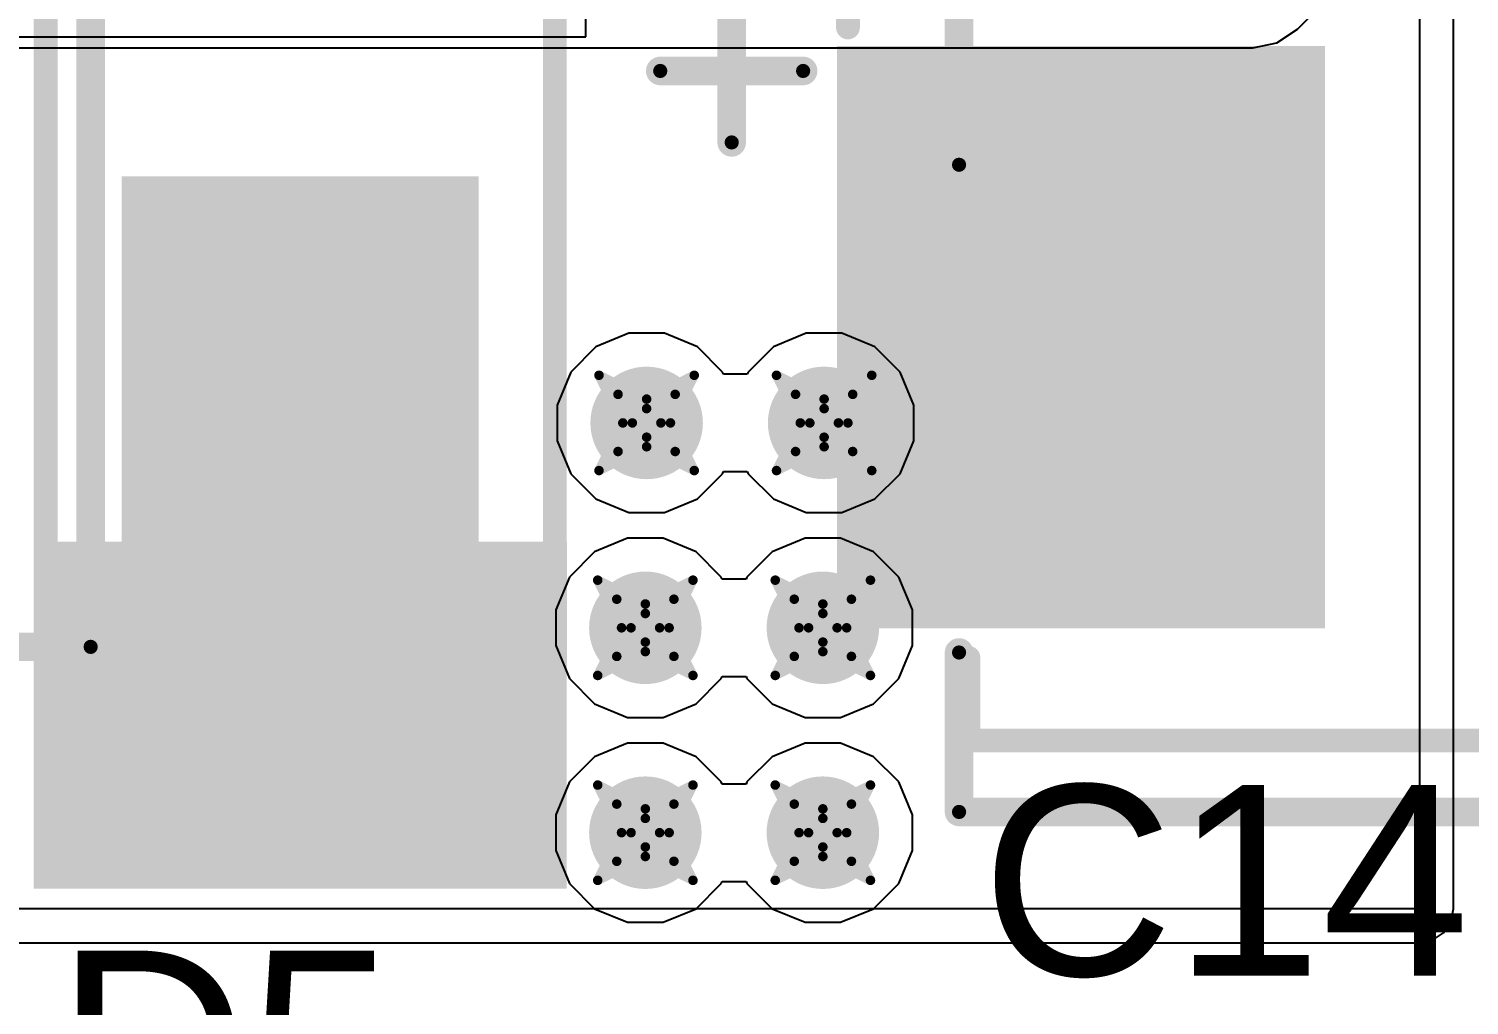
# Model space of a CAD drawing. Header units: inches. Extents: x 0 to 13.9, y -0.2 to 3.4.
# Drawn here: x 3.454 to 3.7564, y 1.4598 to 1.6647 of the extents above; entities that cross this region are included whole.
import ezdxf

# ---------------------------------------------------------------- set-up
doc = ezdxf.new("R2010")
doc.units = ezdxf.units.IN
doc.header["$MEASUREMENT"] = 0
for name, color, linetype in [('Bottom Layer', 5, 'Continuous'), ('Drill Drawing', 1, 'Continuous'), ('Layer 1', 16, 'Continuous'), ('Layer 2', 76, 'Continuous'), ('Mechanical 4', 56, 'Continuous'), ('Pad Holes', 156, 'Continuous'), ('Top Layer', 1, 'Continuous'), ('Top Overlay', 2, 'Continuous'), ('Top Paste', 8, 'Continuous'), ('Top Solder', 216, 'Continuous'), ('Via Holes', 16, 'Continuous')]:
    doc.layers.add(name, color=color, linetype=linetype)
doc.styles.add('Arial', font='', dxfattribs={"height": 0.2})
doc.styles.get('Arial').set_extended_font_data('Arial')

msp = doc.modelspace()

# ---------------------------------------------------------------- hatches: boundary and pattern name
at = {"layer": 'Bottom Layer'}
h = msp.add_hatch(color=5, dxfattribs=at)
edge = h.paths.add_edge_path()
edge.add_arc((3.58373, 1.582), 0.01181, 0, 360)
h = msp.add_hatch(color=5, dxfattribs=at)
edge = h.paths.add_edge_path()
edge.add_arc((3.621, 1.582), 0.01181, 0, 360)
h = msp.add_hatch(color=5, dxfattribs=at)
edge = h.paths.add_edge_path()
edge.add_arc((3.58346, 1.539), 0.01181, 0, 360)
h = msp.add_hatch(color=5, dxfattribs=at)
edge = h.paths.add_edge_path()
edge.add_arc((3.62073, 1.539), 0.01181, 0, 360)
h = msp.add_hatch(color=5, dxfattribs=at)
edge = h.paths.add_edge_path()
edge.add_arc((3.58346, 1.496), 0.01181, 0, 360)
h = msp.add_hatch(color=5, dxfattribs=at)
edge = h.paths.add_edge_path()
edge.add_arc((3.62073, 1.496), 0.01181, 0, 360)
at = {"layer": 'Layer 1'}
h = msp.add_hatch(color=16, dxfattribs=at)
edge = h.paths.add_edge_path()
edge.add_arc((3.58373, 1.582), 0.01181, 0, 360)
h = msp.add_hatch(color=16, dxfattribs=at)
edge = h.paths.add_edge_path()
edge.add_arc((3.621, 1.582), 0.01181, 0, 360)
h = msp.add_hatch(color=16, dxfattribs=at)
edge = h.paths.add_edge_path()
edge.add_arc((3.58346, 1.539), 0.01181, 0, 360)
h = msp.add_hatch(color=16, dxfattribs=at)
edge = h.paths.add_edge_path()
edge.add_arc((3.62073, 1.539), 0.01181, 0, 360)
h = msp.add_hatch(color=16, dxfattribs=at)
edge = h.paths.add_edge_path()
edge.add_arc((3.58346, 1.496), 0.01181, 0, 360)
h = msp.add_hatch(color=16, dxfattribs=at)
edge = h.paths.add_edge_path()
edge.add_arc((3.62073, 1.496), 0.01181, 0, 360)
at = {"layer": 'Layer 2'}
h = msp.add_hatch(color=76, dxfattribs=at)
edge = h.paths.add_edge_path()
edge.add_arc((3.58373, 1.582), 0.01181, 0, 360)
h = msp.add_hatch(color=76, dxfattribs=at)
edge = h.paths.add_edge_path()
edge.add_arc((3.621, 1.582), 0.01181, 0, 360)
h = msp.add_hatch(color=76, dxfattribs=at)
edge = h.paths.add_edge_path()
edge.add_arc((3.58346, 1.539), 0.01181, 0, 360)
h = msp.add_hatch(color=76, dxfattribs=at)
edge = h.paths.add_edge_path()
edge.add_arc((3.62073, 1.539), 0.01181, 0, 360)
h = msp.add_hatch(color=76, dxfattribs=at)
edge = h.paths.add_edge_path()
edge.add_arc((3.58346, 1.496), 0.01181, 0, 360)
h = msp.add_hatch(color=76, dxfattribs=at)
edge = h.paths.add_edge_path()
edge.add_arc((3.62073, 1.496), 0.01181, 0, 360)
at = {"layer": 'Mechanical 4'}
h = msp.add_hatch(color=56, dxfattribs=at)
edge = h.paths.add_edge_path()
edge.add_arc((3.58659, 1.65587), 0.0015, 0, 360)
h = msp.add_hatch(color=56, dxfattribs=at)
edge = h.paths.add_edge_path()
edge.add_arc((3.61659, 1.65587), 0.0015, 0, 360)
h = msp.add_hatch(color=56, dxfattribs=at)
edge = h.paths.add_edge_path()
edge.add_arc((3.60159, 1.64087), 0.0015, 0, 360)
h = msp.add_hatch(color=56, dxfattribs=at)
edge = h.paths.add_edge_path()
edge.add_arc((3.64933, 1.63618), 0.0015, 0, 360)
h = msp.add_hatch(color=56, dxfattribs=at)
edge = h.paths.add_edge_path()
edge.add_arc((3.467, 1.535), 0.0015, 0, 360)
h = msp.add_hatch(color=56, dxfattribs=at)
edge = h.paths.add_edge_path()
edge.add_arc((3.467, 1.535), 0.0015, 0, 360)
h = msp.add_hatch(color=56, dxfattribs=at)
edge = h.paths.add_edge_path()
edge.add_arc((3.64933, 1.53382), 0.0015, 0, 360)
h = msp.add_hatch(color=56, dxfattribs=at)
edge = h.paths.add_edge_path()
edge.add_arc((3.64933, 1.50035), 0.0015, 0, 360)
h = msp.add_hatch(color=56, dxfattribs=at)
edge = h.paths.add_edge_path()
edge.add_arc((3.64933, 1.50035), 0.0015, 0, 360)
at = {"layer": 'Pad Holes'}
h = msp.add_hatch(color=7, dxfattribs=at)
edge = h.paths.add_edge_path()
edge.add_arc((3.58659, 1.65587), 0.0015, 0, 360)
h = msp.add_hatch(color=7, dxfattribs=at)
edge = h.paths.add_edge_path()
edge.add_arc((3.61659, 1.65587), 0.0015, 0, 360)
h = msp.add_hatch(color=7, dxfattribs=at)
edge = h.paths.add_edge_path()
edge.add_arc((3.60159, 1.64087), 0.0015, 0, 360)
h = msp.add_hatch(color=7, dxfattribs=at)
edge = h.paths.add_edge_path()
edge.add_arc((3.64933, 1.63618), 0.0015, 0, 360)
h = msp.add_hatch(color=7, dxfattribs=at)
edge = h.paths.add_edge_path()
edge.add_arc((3.467, 1.535), 0.0015, 0, 360)
h = msp.add_hatch(color=7, dxfattribs=at)
edge = h.paths.add_edge_path()
edge.add_arc((3.467, 1.535), 0.0015, 0, 360)
h = msp.add_hatch(color=7, dxfattribs=at)
edge = h.paths.add_edge_path()
edge.add_arc((3.64933, 1.53382), 0.0015, 0, 360)
h = msp.add_hatch(color=7, dxfattribs=at)
edge = h.paths.add_edge_path()
edge.add_arc((3.64933, 1.50035), 0.0015, 0, 360)
h = msp.add_hatch(color=7, dxfattribs=at)
edge = h.paths.add_edge_path()
edge.add_arc((3.64933, 1.50035), 0.0015, 0, 360)
at = {"layer": 'Top Layer'}
for points in [[(3.62768, 1.65709), (3.72217, 1.65709), (3.72217, 1.54291), (3.62768, 1.54291)], [(3.47754, 1.53131), (3.47754, 1.62973), (3.54446, 1.62973), (3.54446, 1.53131)]]:
    msp.add_hatch(color=1, dxfattribs=at).paths.add_polyline_path(points)
h = msp.add_hatch(color=1, dxfattribs=at)
edge = h.paths.add_edge_path()
edge.add_arc((3.58373, 1.582), 0.01181, 0, 360)
h = msp.add_hatch(color=1, dxfattribs=at)
edge = h.paths.add_edge_path()
edge.add_arc((3.621, 1.582), 0.01181, 0, 360)
h = msp.add_hatch(color=1, dxfattribs=at)
edge = h.paths.add_edge_path()
edge.add_arc((3.58346, 1.539), 0.01181, 0, 360)
h = msp.add_hatch(color=1, dxfattribs=at)
edge = h.paths.add_edge_path()
edge.add_arc((3.62073, 1.539), 0.01181, 0, 360)
h = msp.add_hatch(color=1, dxfattribs=at)
edge = h.paths.add_edge_path()
edge.add_arc((3.58346, 1.496), 0.01181, 0, 360)
h = msp.add_hatch(color=1, dxfattribs=at)
edge = h.paths.add_edge_path()
edge.add_arc((3.62073, 1.496), 0.01181, 0, 360)
at = {"layer": 'Top Overlay'}
for points in [[(3.47462, 1.52934), (3.47462, 1.55706), (3.45502, 1.55706), (3.45502, 1.52934)], [(3.56698, 1.52934), (3.56698, 1.55706), (3.54738, 1.55706), (3.54738, 1.52934)], [(3.56697, 1.48426), (3.56697, 1.5302), (3.45502, 1.5302), (3.45502, 1.48426)]]:
    msp.add_hatch(color=2, dxfattribs=at).paths.add_polyline_path(points)
at = {"layer": 'Top Paste'}
for points in [[(3.62768, 1.65709), (3.72217, 1.65709), (3.72217, 1.54291), (3.62768, 1.54291)], [(3.47754, 1.53131), (3.47754, 1.62973), (3.54446, 1.62973), (3.54446, 1.53131)]]:
    msp.add_hatch(color=8, dxfattribs=at).paths.add_polyline_path(points)
at = {"layer": 'Top Solder'}
for points in [[(3.62368, 1.66109), (3.72617, 1.66109), (3.72617, 1.53891), (3.62368, 1.53891)], [(3.47354, 1.52731), (3.47354, 1.63373), (3.54846, 1.63373), (3.54846, 1.52731)]]:
    msp.add_hatch(color=216, dxfattribs=at).paths.add_polyline_path(points)
at = {"layer": 'Via Holes'}
h = msp.add_hatch(color=7, dxfattribs=at)
edge = h.paths.add_edge_path()
edge.add_arc((3.58373, 1.582), 0.00591, 0, 360)
h = msp.add_hatch(color=7, dxfattribs=at)
edge = h.paths.add_edge_path()
edge.add_arc((3.621, 1.582), 0.00591, 0, 360)
h = msp.add_hatch(color=7, dxfattribs=at)
edge = h.paths.add_edge_path()
edge.add_arc((3.58346, 1.539), 0.00591, 0, 360)
h = msp.add_hatch(color=7, dxfattribs=at)
edge = h.paths.add_edge_path()
edge.add_arc((3.62073, 1.539), 0.00591, 0, 360)
h = msp.add_hatch(color=7, dxfattribs=at)
edge = h.paths.add_edge_path()
edge.add_arc((3.58346, 1.496), 0.00591, 0, 360)
h = msp.add_hatch(color=7, dxfattribs=at)
edge = h.paths.add_edge_path()
edge.add_arc((3.62073, 1.496), 0.00591, 0, 360)

# ---------------------------------------------------------------- linework, layer by layer
at = {"layer": 'Bottom Layer'}
for p, q in [((3.57999, 1.60081), (3.57308, 1.59795)), ((3.58747, 1.60081), (3.57999, 1.60081)), ((3.59439, 1.59795), (3.58747, 1.60081)), ((3.61726, 1.60081), (3.61034, 1.59795)), ((3.62474, 1.60081), (3.61726, 1.60081)), ((3.63166, 1.59795), (3.62474, 1.60081)), ((3.57308, 1.59795), (3.56779, 1.59266)), ((3.59968, 1.59266), (3.59439, 1.59795)), ((3.61034, 1.59795), (3.60505, 1.59266)), ((3.63695, 1.59266), (3.63166, 1.59795)), ((3.56779, 1.59266), (3.56492, 1.58574)), ((3.59987, 1.59221), (3.59968, 1.59266)), ((3.60487, 1.59221), (3.59987, 1.59221)), ((3.60505, 1.59266), (3.60487, 1.59221)), ((3.63981, 1.58574), (3.63695, 1.59266)), ((3.56492, 1.58574), (3.56492, 1.57826)), ((3.63981, 1.57826), (3.63981, 1.58574)), ((3.56492, 1.57826), (3.56779, 1.57134)), ((3.63695, 1.57134), (3.63981, 1.57826)), ((3.56779, 1.57134), (3.57308, 1.56605)), ((3.59439, 1.56605), (3.59968, 1.57134)), ((3.59968, 1.57134), (3.59987, 1.5718)), ((3.59987, 1.5718), (3.60487, 1.5718)), ((3.60487, 1.5718), (3.60505, 1.57134)), ((3.60505, 1.57134), (3.61034, 1.56605)), ((3.63166, 1.56605), (3.63695, 1.57134)), ((3.57308, 1.56605), (3.57999, 1.56319)), ((3.58747, 1.56319), (3.59439, 1.56605)), ((3.61034, 1.56605), (3.61726, 1.56319)), ((3.62474, 1.56319), (3.63166, 1.56605)), ((3.57999, 1.56319), (3.58747, 1.56319)), ((3.61726, 1.56319), (3.62474, 1.56319)), ((3.57972, 1.55781), (3.57281, 1.55495)), ((3.58721, 1.55781), (3.57972, 1.55781)), ((3.59412, 1.55495), (3.58721, 1.55781)), ((3.61699, 1.55781), (3.61008, 1.55495)), ((3.62447, 1.55781), (3.61699, 1.55781)), ((3.63139, 1.55495), (3.62447, 1.55781)), ((3.57281, 1.55495), (3.56752, 1.54966)), ((3.59941, 1.54966), (3.59412, 1.55495)), ((3.61008, 1.55495), (3.60479, 1.54966)), ((3.63668, 1.54966), (3.63139, 1.55495)), ((3.56752, 1.54966), (3.56465, 1.54274)), ((3.5996, 1.5492), (3.59941, 1.54966)), ((3.6046, 1.5492), (3.5996, 1.5492)), ((3.60479, 1.54966), (3.6046, 1.5492)), ((3.63954, 1.54274), (3.63668, 1.54966)), ((3.56465, 1.54274), (3.56465, 1.53526)), ((3.63954, 1.53526), (3.63954, 1.54274)), ((3.56465, 1.53526), (3.56752, 1.52834)), ((3.63668, 1.52834), (3.63954, 1.53526)), ((3.56752, 1.52834), (3.57281, 1.52305)), ((3.59412, 1.52305), (3.59941, 1.52834)), ((3.59941, 1.52834), (3.5996, 1.52879)), ((3.5996, 1.52879), (3.6046, 1.52879)), ((3.6046, 1.52879), (3.60479, 1.52834)), ((3.60479, 1.52834), (3.61008, 1.52305)), ((3.63139, 1.52305), (3.63668, 1.52834)), ((3.57281, 1.52305), (3.57972, 1.52019)), ((3.58721, 1.52019), (3.59412, 1.52305)), ((3.61008, 1.52305), (3.61699, 1.52019)), ((3.62447, 1.52019), (3.63139, 1.52305)), ((3.57972, 1.52019), (3.58721, 1.52019)), ((3.61699, 1.52019), (3.62447, 1.52019)), ((3.57972, 1.51481), (3.57281, 1.51195)), ((3.58721, 1.51481), (3.57972, 1.51481)), ((3.59412, 1.51195), (3.58721, 1.51481)), ((3.61699, 1.51481), (3.61008, 1.51195)), ((3.62447, 1.51481), (3.61699, 1.51481)), ((3.63139, 1.51195), (3.62447, 1.51481)), ((3.57281, 1.51195), (3.56752, 1.50666)), ((3.59941, 1.50666), (3.59412, 1.51195)), ((3.61008, 1.51195), (3.60479, 1.50666)), ((3.63668, 1.50666), (3.63139, 1.51195)), ((3.56752, 1.50666), (3.56465, 1.49974)), ((3.5996, 1.50621), (3.59941, 1.50666)), ((3.6046, 1.50621), (3.5996, 1.50621)), ((3.60479, 1.50666), (3.6046, 1.50621)), ((3.63954, 1.49974), (3.63668, 1.50666)), ((3.56465, 1.49974), (3.56465, 1.49226)), ((3.63954, 1.49226), (3.63954, 1.49974)), ((3.56465, 1.49226), (3.56752, 1.48534)), ((3.63668, 1.48534), (3.63954, 1.49226)), ((3.56752, 1.48534), (3.57281, 1.48005)), ((3.59412, 1.48005), (3.59941, 1.48534)), ((3.59941, 1.48534), (3.5996, 1.48579)), ((3.5996, 1.48579), (3.6046, 1.48579)), ((3.6046, 1.48579), (3.60479, 1.48534)), ((3.60479, 1.48534), (3.61008, 1.48005)), ((3.63139, 1.48005), (3.63668, 1.48534)), ((3.57281, 1.48005), (3.57972, 1.47719)), ((3.58721, 1.47719), (3.59412, 1.48005)), ((3.61008, 1.48005), (3.61699, 1.47719)), ((3.62447, 1.47719), (3.63139, 1.48005)), ((3.57972, 1.47719), (3.58721, 1.47719)), ((3.61699, 1.47719), (3.62447, 1.47719))]:
    msp.add_line(p, q, dxfattribs=at)
at = {"layer": 'Drill Drawing'}
for points in [[(3.57373, 1.592, 0.002, 0.002, 0), (3.58373, 1.587, 0.002, 0.002, 0)], [(3.57373, 1.592, 0.002, 0.002, 0), (3.57873, 1.582, 0.002, 0.002, 0)], [(3.58373, 1.587, 0.002, 0.002, 0), (3.59373, 1.592, 0.002, 0.002, 0)], [(3.58873, 1.582, 0.002, 0.002, 0), (3.59373, 1.592, 0.002, 0.002, 0)], [(3.611, 1.592, 0.002, 0.002, 0), (3.621, 1.587, 0.002, 0.002, 0)], [(3.611, 1.592, 0.002, 0.002, 0), (3.616, 1.582, 0.002, 0.002, 0)], [(3.621, 1.587, 0.002, 0.002, 0), (3.631, 1.592, 0.002, 0.002, 0)], [(3.626, 1.582, 0.002, 0.002, 0), (3.631, 1.592, 0.002, 0.002, 0)], [(3.57773, 1.588, 0.002, 0.002, 0), (3.58373, 1.585, 0.002, 0.002, 0)], [(3.57773, 1.588, 0.002, 0.002, 0), (3.58073, 1.582, 0.002, 0.002, 0)], [(3.58373, 1.585, 0.002, 0.002, 0), (3.58973, 1.588, 0.002, 0.002, 0)], [(3.58673, 1.582, 0.002, 0.002, 0), (3.58973, 1.588, 0.002, 0.002, 0)], [(3.615, 1.588, 0.002, 0.002, 0), (3.621, 1.585, 0.002, 0.002, 0)], [(3.615, 1.588, 0.002, 0.002, 0), (3.618, 1.582, 0.002, 0.002, 0)], [(3.621, 1.585, 0.002, 0.002, 0), (3.627, 1.588, 0.002, 0.002, 0)], [(3.624, 1.582, 0.002, 0.002, 0), (3.627, 1.588, 0.002, 0.002, 0)], [(3.57373, 1.572, 0.002, 0.002, 0), (3.57873, 1.582, 0.002, 0.002, 0)], [(3.57773, 1.576, 0.002, 0.002, 0), (3.58073, 1.582, 0.002, 0.002, 0)], [(3.58673, 1.582, 0.002, 0.002, 0), (3.58973, 1.576, 0.002, 0.002, 0)], [(3.58873, 1.582, 0.002, 0.002, 0), (3.59373, 1.572, 0.002, 0.002, 0)], [(3.611, 1.572, 0.002, 0.002, 0), (3.616, 1.582, 0.002, 0.002, 0)], [(3.615, 1.576, 0.002, 0.002, 0), (3.618, 1.582, 0.002, 0.002, 0)], [(3.624, 1.582, 0.002, 0.002, 0), (3.627, 1.576, 0.002, 0.002, 0)], [(3.626, 1.582, 0.002, 0.002, 0), (3.631, 1.572, 0.002, 0.002, 0)], [(3.57773, 1.576, 0.002, 0.002, 0), (3.58373, 1.579, 0.002, 0.002, 0)], [(3.58373, 1.579, 0.002, 0.002, 0), (3.58973, 1.576, 0.002, 0.002, 0)], [(3.615, 1.576, 0.002, 0.002, 0), (3.621, 1.579, 0.002, 0.002, 0)], [(3.621, 1.579, 0.002, 0.002, 0), (3.627, 1.576, 0.002, 0.002, 0)], [(3.57373, 1.572, 0.002, 0.002, 0), (3.58373, 1.577, 0.002, 0.002, 0)], [(3.58373, 1.577, 0.002, 0.002, 0), (3.59373, 1.572, 0.002, 0.002, 0)], [(3.611, 1.572, 0.002, 0.002, 0), (3.621, 1.577, 0.002, 0.002, 0)], [(3.621, 1.577, 0.002, 0.002, 0), (3.631, 1.572, 0.002, 0.002, 0)], [(3.57346, 1.549, 0.002, 0.002, 0), (3.58346, 1.544, 0.002, 0.002, 0)], [(3.57346, 1.549, 0.002, 0.002, 0), (3.57846, 1.539, 0.002, 0.002, 0)], [(3.58346, 1.544, 0.002, 0.002, 0), (3.59346, 1.549, 0.002, 0.002, 0)], [(3.58846, 1.539, 0.002, 0.002, 0), (3.59346, 1.549, 0.002, 0.002, 0)], [(3.61073, 1.549, 0.002, 0.002, 0), (3.62073, 1.544, 0.002, 0.002, 0)], [(3.61073, 1.549, 0.002, 0.002, 0), (3.61573, 1.539, 0.002, 0.002, 0)], [(3.62073, 1.544, 0.002, 0.002, 0), (3.63073, 1.549, 0.002, 0.002, 0)], [(3.62573, 1.539, 0.002, 0.002, 0), (3.63073, 1.549, 0.002, 0.002, 0)], [(3.57746, 1.545, 0.002, 0.002, 0), (3.58346, 1.542, 0.002, 0.002, 0)], [(3.57746, 1.545, 0.002, 0.002, 0), (3.58046, 1.539, 0.002, 0.002, 0)], [(3.58346, 1.542, 0.002, 0.002, 0), (3.58946, 1.545, 0.002, 0.002, 0)], [(3.58646, 1.539, 0.002, 0.002, 0), (3.58946, 1.545, 0.002, 0.002, 0)], [(3.61473, 1.545, 0.002, 0.002, 0), (3.62073, 1.542, 0.002, 0.002, 0)], [(3.61473, 1.545, 0.002, 0.002, 0), (3.61773, 1.539, 0.002, 0.002, 0)], [(3.62073, 1.542, 0.002, 0.002, 0), (3.62673, 1.545, 0.002, 0.002, 0)], [(3.62373, 1.539, 0.002, 0.002, 0), (3.62673, 1.545, 0.002, 0.002, 0)], [(3.57346, 1.529, 0.002, 0.002, 0), (3.57846, 1.539, 0.002, 0.002, 0)], [(3.57746, 1.533, 0.002, 0.002, 0), (3.58046, 1.539, 0.002, 0.002, 0)], [(3.58646, 1.539, 0.002, 0.002, 0), (3.58946, 1.533, 0.002, 0.002, 0)], [(3.58846, 1.539, 0.002, 0.002, 0), (3.59346, 1.529, 0.002, 0.002, 0)], [(3.61073, 1.529, 0.002, 0.002, 0), (3.61573, 1.539, 0.002, 0.002, 0)], [(3.61473, 1.533, 0.002, 0.002, 0), (3.61773, 1.539, 0.002, 0.002, 0)], [(3.62373, 1.539, 0.002, 0.002, 0), (3.62673, 1.533, 0.002, 0.002, 0)], [(3.62573, 1.539, 0.002, 0.002, 0), (3.63073, 1.529, 0.002, 0.002, 0)], [(3.57746, 1.533, 0.002, 0.002, 0), (3.58346, 1.536, 0.002, 0.002, 0)], [(3.58346, 1.536, 0.002, 0.002, 0), (3.58946, 1.533, 0.002, 0.002, 0)], [(3.61473, 1.533, 0.002, 0.002, 0), (3.62073, 1.536, 0.002, 0.002, 0)], [(3.62073, 1.536, 0.002, 0.002, 0), (3.62673, 1.533, 0.002, 0.002, 0)], [(3.57346, 1.529, 0.002, 0.002, 0), (3.58346, 1.534, 0.002, 0.002, 0)], [(3.58346, 1.534, 0.002, 0.002, 0), (3.59346, 1.529, 0.002, 0.002, 0)], [(3.61073, 1.529, 0.002, 0.002, 0), (3.62073, 1.534, 0.002, 0.002, 0)], [(3.62073, 1.534, 0.002, 0.002, 0), (3.63073, 1.529, 0.002, 0.002, 0)], [(3.57346, 1.506, 0.002, 0.002, 0), (3.58346, 1.501, 0.002, 0.002, 0)], [(3.57346, 1.506, 0.002, 0.002, 0), (3.57846, 1.496, 0.002, 0.002, 0)], [(3.58346, 1.501, 0.002, 0.002, 0), (3.59346, 1.506, 0.002, 0.002, 0)], [(3.58846, 1.496, 0.002, 0.002, 0), (3.59346, 1.506, 0.002, 0.002, 0)], [(3.61073, 1.506, 0.002, 0.002, 0), (3.62073, 1.501, 0.002, 0.002, 0)], [(3.61073, 1.506, 0.002, 0.002, 0), (3.61573, 1.496, 0.002, 0.002, 0)], [(3.62073, 1.501, 0.002, 0.002, 0), (3.63073, 1.506, 0.002, 0.002, 0)], [(3.62573, 1.496, 0.002, 0.002, 0), (3.63073, 1.506, 0.002, 0.002, 0)], [(3.57746, 1.502, 0.002, 0.002, 0), (3.58346, 1.499, 0.002, 0.002, 0)], [(3.57746, 1.502, 0.002, 0.002, 0), (3.58046, 1.496, 0.002, 0.002, 0)], [(3.58346, 1.499, 0.002, 0.002, 0), (3.58946, 1.502, 0.002, 0.002, 0)], [(3.58646, 1.496, 0.002, 0.002, 0), (3.58946, 1.502, 0.002, 0.002, 0)], [(3.61473, 1.502, 0.002, 0.002, 0), (3.62073, 1.499, 0.002, 0.002, 0)], [(3.61473, 1.502, 0.002, 0.002, 0), (3.61773, 1.496, 0.002, 0.002, 0)], [(3.62073, 1.499, 0.002, 0.002, 0), (3.62673, 1.502, 0.002, 0.002, 0)], [(3.62373, 1.496, 0.002, 0.002, 0), (3.62673, 1.502, 0.002, 0.002, 0)], [(3.57346, 1.486, 0.002, 0.002, 0), (3.57846, 1.496, 0.002, 0.002, 0)], [(3.57746, 1.49, 0.002, 0.002, 0), (3.58046, 1.496, 0.002, 0.002, 0)], [(3.57746, 1.49, 0.002, 0.002, 0), (3.58346, 1.493, 0.002, 0.002, 0)], [(3.58346, 1.493, 0.002, 0.002, 0), (3.58946, 1.49, 0.002, 0.002, 0)], [(3.58646, 1.496, 0.002, 0.002, 0), (3.58946, 1.49, 0.002, 0.002, 0)], [(3.58846, 1.496, 0.002, 0.002, 0), (3.59346, 1.486, 0.002, 0.002, 0)], [(3.61073, 1.486, 0.002, 0.002, 0), (3.61573, 1.496, 0.002, 0.002, 0)], [(3.61473, 1.49, 0.002, 0.002, 0), (3.61773, 1.496, 0.002, 0.002, 0)], [(3.61473, 1.49, 0.002, 0.002, 0), (3.62073, 1.493, 0.002, 0.002, 0)], [(3.62073, 1.493, 0.002, 0.002, 0), (3.62673, 1.49, 0.002, 0.002, 0)], [(3.62373, 1.496, 0.002, 0.002, 0), (3.62673, 1.49, 0.002, 0.002, 0)], [(3.62573, 1.496, 0.002, 0.002, 0), (3.63073, 1.486, 0.002, 0.002, 0)], [(3.57346, 1.486, 0.002, 0.002, 0), (3.58346, 1.491, 0.002, 0.002, 0)], [(3.58346, 1.491, 0.002, 0.002, 0), (3.59346, 1.486, 0.002, 0.002, 0)], [(3.61073, 1.486, 0.002, 0.002, 0), (3.62073, 1.491, 0.002, 0.002, 0)], [(3.62073, 1.491, 0.002, 0.002, 0), (3.63073, 1.486, 0.002, 0.002, 0)]]:
    msp.add_lwpolyline(points, format="xyseb", dxfattribs=at)
for points in [[(3.57323, 1.592, 0.001, 0.001, 1), (3.57423, 1.592, 0.001, 0.001, 1)], [(3.57323, 1.592, 0.001, 0.001, 1), (3.57423, 1.592, 0.001, 0.001, 1)], [(3.59323, 1.592, 0.001, 0.001, 1), (3.59423, 1.592, 0.001, 0.001, 1)], [(3.59323, 1.592, 0.001, 0.001, 1), (3.59423, 1.592, 0.001, 0.001, 1)], [(3.6105, 1.592, 0.001, 0.001, 1), (3.6115, 1.592, 0.001, 0.001, 1)], [(3.6105, 1.592, 0.001, 0.001, 1), (3.6115, 1.592, 0.001, 0.001, 1)], [(3.6305, 1.592, 0.001, 0.001, 1), (3.6315, 1.592, 0.001, 0.001, 1)], [(3.6305, 1.592, 0.001, 0.001, 1), (3.6315, 1.592, 0.001, 0.001, 1)], [(3.57723, 1.588, 0.001, 0.001, 1), (3.57823, 1.588, 0.001, 0.001, 1)], [(3.57723, 1.588, 0.001, 0.001, 1), (3.57823, 1.588, 0.001, 0.001, 1)], [(3.58323, 1.587, 0.001, 0.001, 1), (3.58423, 1.587, 0.001, 0.001, 1)], [(3.58323, 1.587, 0.001, 0.001, 1), (3.58423, 1.587, 0.001, 0.001, 1)], [(3.58923, 1.588, 0.001, 0.001, 1), (3.59023, 1.588, 0.001, 0.001, 1)], [(3.58923, 1.588, 0.001, 0.001, 1), (3.59023, 1.588, 0.001, 0.001, 1)], [(3.6145, 1.588, 0.001, 0.001, 1), (3.6155, 1.588, 0.001, 0.001, 1)], [(3.6145, 1.588, 0.001, 0.001, 1), (3.6155, 1.588, 0.001, 0.001, 1)], [(3.6205, 1.587, 0.001, 0.001, 1), (3.6215, 1.587, 0.001, 0.001, 1)], [(3.6205, 1.587, 0.001, 0.001, 1), (3.6215, 1.587, 0.001, 0.001, 1)], [(3.6265, 1.588, 0.001, 0.001, 1), (3.6275, 1.588, 0.001, 0.001, 1)], [(3.6265, 1.588, 0.001, 0.001, 1), (3.6275, 1.588, 0.001, 0.001, 1)], [(3.58323, 1.585, 0.001, 0.001, 1), (3.58423, 1.585, 0.001, 0.001, 1)], [(3.58323, 1.585, 0.001, 0.001, 1), (3.58423, 1.585, 0.001, 0.001, 1)], [(3.6205, 1.585, 0.001, 0.001, 1), (3.6215, 1.585, 0.001, 0.001, 1)], [(3.6205, 1.585, 0.001, 0.001, 1), (3.6215, 1.585, 0.001, 0.001, 1)], [(3.57823, 1.582, 0.001, 0.001, 1), (3.57923, 1.582, 0.001, 0.001, 1)], [(3.57823, 1.582, 0.001, 0.001, 1), (3.57923, 1.582, 0.001, 0.001, 1)], [(3.58023, 1.582, 0.001, 0.001, 1), (3.58123, 1.582, 0.001, 0.001, 1)], [(3.58023, 1.582, 0.001, 0.001, 1), (3.58123, 1.582, 0.001, 0.001, 1)], [(3.58623, 1.582, 0.001, 0.001, 1), (3.58723, 1.582, 0.001, 0.001, 1)], [(3.58623, 1.582, 0.001, 0.001, 1), (3.58723, 1.582, 0.001, 0.001, 1)], [(3.58823, 1.582, 0.001, 0.001, 1), (3.58923, 1.582, 0.001, 0.001, 1)], [(3.58823, 1.582, 0.001, 0.001, 1), (3.58923, 1.582, 0.001, 0.001, 1)], [(3.6155, 1.582, 0.001, 0.001, 1), (3.6165, 1.582, 0.001, 0.001, 1)], [(3.6155, 1.582, 0.001, 0.001, 1), (3.6165, 1.582, 0.001, 0.001, 1)], [(3.6175, 1.582, 0.001, 0.001, 1), (3.6185, 1.582, 0.001, 0.001, 1)], [(3.6175, 1.582, 0.001, 0.001, 1), (3.6185, 1.582, 0.001, 0.001, 1)], [(3.6235, 1.582, 0.001, 0.001, 1), (3.6245, 1.582, 0.001, 0.001, 1)], [(3.6235, 1.582, 0.001, 0.001, 1), (3.6245, 1.582, 0.001, 0.001, 1)], [(3.6255, 1.582, 0.001, 0.001, 1), (3.6265, 1.582, 0.001, 0.001, 1)], [(3.6255, 1.582, 0.001, 0.001, 1), (3.6265, 1.582, 0.001, 0.001, 1)], [(3.58323, 1.579, 0.001, 0.001, 1), (3.58423, 1.579, 0.001, 0.001, 1)], [(3.58323, 1.579, 0.001, 0.001, 1), (3.58423, 1.579, 0.001, 0.001, 1)], [(3.6205, 1.579, 0.001, 0.001, 1), (3.6215, 1.579, 0.001, 0.001, 1)], [(3.6205, 1.579, 0.001, 0.001, 1), (3.6215, 1.579, 0.001, 0.001, 1)], [(3.57723, 1.576, 0.001, 0.001, 1), (3.57823, 1.576, 0.001, 0.001, 1)], [(3.57723, 1.576, 0.001, 0.001, 1), (3.57823, 1.576, 0.001, 0.001, 1)], [(3.58323, 1.577, 0.001, 0.001, 1), (3.58423, 1.577, 0.001, 0.001, 1)], [(3.58323, 1.577, 0.001, 0.001, 1), (3.58423, 1.577, 0.001, 0.001, 1)], [(3.58923, 1.576, 0.001, 0.001, 1), (3.59023, 1.576, 0.001, 0.001, 1)], [(3.58923, 1.576, 0.001, 0.001, 1), (3.59023, 1.576, 0.001, 0.001, 1)], [(3.6145, 1.576, 0.001, 0.001, 1), (3.6155, 1.576, 0.001, 0.001, 1)], [(3.6145, 1.576, 0.001, 0.001, 1), (3.6155, 1.576, 0.001, 0.001, 1)], [(3.6205, 1.577, 0.001, 0.001, 1), (3.6215, 1.577, 0.001, 0.001, 1)], [(3.6205, 1.577, 0.001, 0.001, 1), (3.6215, 1.577, 0.001, 0.001, 1)], [(3.6265, 1.576, 0.001, 0.001, 1), (3.6275, 1.576, 0.001, 0.001, 1)], [(3.6265, 1.576, 0.001, 0.001, 1), (3.6275, 1.576, 0.001, 0.001, 1)], [(3.57323, 1.572, 0.001, 0.001, 1), (3.57423, 1.572, 0.001, 0.001, 1)], [(3.57323, 1.572, 0.001, 0.001, 1), (3.57423, 1.572, 0.001, 0.001, 1)], [(3.59323, 1.572, 0.001, 0.001, 1), (3.59423, 1.572, 0.001, 0.001, 1)], [(3.59323, 1.572, 0.001, 0.001, 1), (3.59423, 1.572, 0.001, 0.001, 1)], [(3.6105, 1.572, 0.001, 0.001, 1), (3.6115, 1.572, 0.001, 0.001, 1)], [(3.6105, 1.572, 0.001, 0.001, 1), (3.6115, 1.572, 0.001, 0.001, 1)], [(3.6305, 1.572, 0.001, 0.001, 1), (3.6315, 1.572, 0.001, 0.001, 1)], [(3.6305, 1.572, 0.001, 0.001, 1), (3.6315, 1.572, 0.001, 0.001, 1)], [(3.57296, 1.549, 0.001, 0.001, 1), (3.57396, 1.549, 0.001, 0.001, 1)], [(3.57296, 1.549, 0.001, 0.001, 1), (3.57396, 1.549, 0.001, 0.001, 1)], [(3.59296, 1.549, 0.001, 0.001, 1), (3.59396, 1.549, 0.001, 0.001, 1)], [(3.59296, 1.549, 0.001, 0.001, 1), (3.59396, 1.549, 0.001, 0.001, 1)], [(3.61023, 1.549, 0.001, 0.001, 1), (3.61123, 1.549, 0.001, 0.001, 1)], [(3.61023, 1.549, 0.001, 0.001, 1), (3.61123, 1.549, 0.001, 0.001, 1)], [(3.63023, 1.549, 0.001, 0.001, 1), (3.63123, 1.549, 0.001, 0.001, 1)], [(3.63023, 1.549, 0.001, 0.001, 1), (3.63123, 1.549, 0.001, 0.001, 1)], [(3.57696, 1.545, 0.001, 0.001, 1), (3.57796, 1.545, 0.001, 0.001, 1)], [(3.57696, 1.545, 0.001, 0.001, 1), (3.57796, 1.545, 0.001, 0.001, 1)], [(3.58896, 1.545, 0.001, 0.001, 1), (3.58996, 1.545, 0.001, 0.001, 1)], [(3.58896, 1.545, 0.001, 0.001, 1), (3.58996, 1.545, 0.001, 0.001, 1)], [(3.61423, 1.545, 0.001, 0.001, 1), (3.61523, 1.545, 0.001, 0.001, 1)], [(3.61423, 1.545, 0.001, 0.001, 1), (3.61523, 1.545, 0.001, 0.001, 1)], [(3.62623, 1.545, 0.001, 0.001, 1), (3.62723, 1.545, 0.001, 0.001, 1)], [(3.62623, 1.545, 0.001, 0.001, 1), (3.62723, 1.545, 0.001, 0.001, 1)], [(3.58296, 1.544, 0.001, 0.001, 1), (3.58396, 1.544, 0.001, 0.001, 1)], [(3.58296, 1.544, 0.001, 0.001, 1), (3.58396, 1.544, 0.001, 0.001, 1)], [(3.58296, 1.542, 0.001, 0.001, 1), (3.58396, 1.542, 0.001, 0.001, 1)], [(3.58296, 1.542, 0.001, 0.001, 1), (3.58396, 1.542, 0.001, 0.001, 1)], [(3.62023, 1.544, 0.001, 0.001, 1), (3.62123, 1.544, 0.001, 0.001, 1)], [(3.62023, 1.544, 0.001, 0.001, 1), (3.62123, 1.544, 0.001, 0.001, 1)], [(3.62023, 1.542, 0.001, 0.001, 1), (3.62123, 1.542, 0.001, 0.001, 1)], [(3.62023, 1.542, 0.001, 0.001, 1), (3.62123, 1.542, 0.001, 0.001, 1)], [(3.57796, 1.539, 0.001, 0.001, 1), (3.57896, 1.539, 0.001, 0.001, 1)], [(3.57796, 1.539, 0.001, 0.001, 1), (3.57896, 1.539, 0.001, 0.001, 1)], [(3.57996, 1.539, 0.001, 0.001, 1), (3.58096, 1.539, 0.001, 0.001, 1)], [(3.57996, 1.539, 0.001, 0.001, 1), (3.58096, 1.539, 0.001, 0.001, 1)], [(3.58596, 1.539, 0.001, 0.001, 1), (3.58696, 1.539, 0.001, 0.001, 1)], [(3.58596, 1.539, 0.001, 0.001, 1), (3.58696, 1.539, 0.001, 0.001, 1)], [(3.58796, 1.539, 0.001, 0.001, 1), (3.58896, 1.539, 0.001, 0.001, 1)], [(3.58796, 1.539, 0.001, 0.001, 1), (3.58896, 1.539, 0.001, 0.001, 1)], [(3.61523, 1.539, 0.001, 0.001, 1), (3.61623, 1.539, 0.001, 0.001, 1)], [(3.61523, 1.539, 0.001, 0.001, 1), (3.61623, 1.539, 0.001, 0.001, 1)], [(3.61723, 1.539, 0.001, 0.001, 1), (3.61823, 1.539, 0.001, 0.001, 1)], [(3.61723, 1.539, 0.001, 0.001, 1), (3.61823, 1.539, 0.001, 0.001, 1)], [(3.62323, 1.539, 0.001, 0.001, 1), (3.62423, 1.539, 0.001, 0.001, 1)], [(3.62323, 1.539, 0.001, 0.001, 1), (3.62423, 1.539, 0.001, 0.001, 1)], [(3.62523, 1.539, 0.001, 0.001, 1), (3.62623, 1.539, 0.001, 0.001, 1)], [(3.62523, 1.539, 0.001, 0.001, 1), (3.62623, 1.539, 0.001, 0.001, 1)], [(3.58296, 1.536, 0.001, 0.001, 1), (3.58396, 1.536, 0.001, 0.001, 1)], [(3.58296, 1.536, 0.001, 0.001, 1), (3.58396, 1.536, 0.001, 0.001, 1)], [(3.62023, 1.536, 0.001, 0.001, 1), (3.62123, 1.536, 0.001, 0.001, 1)], [(3.62023, 1.536, 0.001, 0.001, 1), (3.62123, 1.536, 0.001, 0.001, 1)], [(3.57696, 1.533, 0.001, 0.001, 1), (3.57796, 1.533, 0.001, 0.001, 1)], [(3.57696, 1.533, 0.001, 0.001, 1), (3.57796, 1.533, 0.001, 0.001, 1)], [(3.58296, 1.534, 0.001, 0.001, 1), (3.58396, 1.534, 0.001, 0.001, 1)], [(3.58296, 1.534, 0.001, 0.001, 1), (3.58396, 1.534, 0.001, 0.001, 1)], [(3.58896, 1.533, 0.001, 0.001, 1), (3.58996, 1.533, 0.001, 0.001, 1)], [(3.58896, 1.533, 0.001, 0.001, 1), (3.58996, 1.533, 0.001, 0.001, 1)], [(3.61423, 1.533, 0.001, 0.001, 1), (3.61523, 1.533, 0.001, 0.001, 1)], [(3.61423, 1.533, 0.001, 0.001, 1), (3.61523, 1.533, 0.001, 0.001, 1)], [(3.62023, 1.534, 0.001, 0.001, 1), (3.62123, 1.534, 0.001, 0.001, 1)], [(3.62023, 1.534, 0.001, 0.001, 1), (3.62123, 1.534, 0.001, 0.001, 1)], [(3.62623, 1.533, 0.001, 0.001, 1), (3.62723, 1.533, 0.001, 0.001, 1)], [(3.62623, 1.533, 0.001, 0.001, 1), (3.62723, 1.533, 0.001, 0.001, 1)], [(3.57296, 1.529, 0.001, 0.001, 1), (3.57396, 1.529, 0.001, 0.001, 1)], [(3.57296, 1.529, 0.001, 0.001, 1), (3.57396, 1.529, 0.001, 0.001, 1)], [(3.59296, 1.529, 0.001, 0.001, 1), (3.59396, 1.529, 0.001, 0.001, 1)], [(3.59296, 1.529, 0.001, 0.001, 1), (3.59396, 1.529, 0.001, 0.001, 1)], [(3.61023, 1.529, 0.001, 0.001, 1), (3.61123, 1.529, 0.001, 0.001, 1)], [(3.61023, 1.529, 0.001, 0.001, 1), (3.61123, 1.529, 0.001, 0.001, 1)], [(3.63023, 1.529, 0.001, 0.001, 1), (3.63123, 1.529, 0.001, 0.001, 1)], [(3.63023, 1.529, 0.001, 0.001, 1), (3.63123, 1.529, 0.001, 0.001, 1)], [(3.57296, 1.506, 0.001, 0.001, 1), (3.57396, 1.506, 0.001, 0.001, 1)], [(3.57296, 1.506, 0.001, 0.001, 1), (3.57396, 1.506, 0.001, 0.001, 1)], [(3.59296, 1.506, 0.001, 0.001, 1), (3.59396, 1.506, 0.001, 0.001, 1)], [(3.59296, 1.506, 0.001, 0.001, 1), (3.59396, 1.506, 0.001, 0.001, 1)], [(3.61023, 1.506, 0.001, 0.001, 1), (3.61123, 1.506, 0.001, 0.001, 1)], [(3.61023, 1.506, 0.001, 0.001, 1), (3.61123, 1.506, 0.001, 0.001, 1)], [(3.63023, 1.506, 0.001, 0.001, 1), (3.63123, 1.506, 0.001, 0.001, 1)], [(3.63023, 1.506, 0.001, 0.001, 1), (3.63123, 1.506, 0.001, 0.001, 1)], [(3.57696, 1.502, 0.001, 0.001, 1), (3.57796, 1.502, 0.001, 0.001, 1)], [(3.57696, 1.502, 0.001, 0.001, 1), (3.57796, 1.502, 0.001, 0.001, 1)], [(3.58296, 1.501, 0.001, 0.001, 1), (3.58396, 1.501, 0.001, 0.001, 1)], [(3.58296, 1.501, 0.001, 0.001, 1), (3.58396, 1.501, 0.001, 0.001, 1)], [(3.58896, 1.502, 0.001, 0.001, 1), (3.58996, 1.502, 0.001, 0.001, 1)], [(3.58896, 1.502, 0.001, 0.001, 1), (3.58996, 1.502, 0.001, 0.001, 1)], [(3.61423, 1.502, 0.001, 0.001, 1), (3.61523, 1.502, 0.001, 0.001, 1)], [(3.61423, 1.502, 0.001, 0.001, 1), (3.61523, 1.502, 0.001, 0.001, 1)], [(3.62023, 1.501, 0.001, 0.001, 1), (3.62123, 1.501, 0.001, 0.001, 1)], [(3.62023, 1.501, 0.001, 0.001, 1), (3.62123, 1.501, 0.001, 0.001, 1)], [(3.62623, 1.502, 0.001, 0.001, 1), (3.62723, 1.502, 0.001, 0.001, 1)], [(3.62623, 1.502, 0.001, 0.001, 1), (3.62723, 1.502, 0.001, 0.001, 1)], [(3.58296, 1.499, 0.001, 0.001, 1), (3.58396, 1.499, 0.001, 0.001, 1)], [(3.58296, 1.499, 0.001, 0.001, 1), (3.58396, 1.499, 0.001, 0.001, 1)], [(3.62023, 1.499, 0.001, 0.001, 1), (3.62123, 1.499, 0.001, 0.001, 1)], [(3.62023, 1.499, 0.001, 0.001, 1), (3.62123, 1.499, 0.001, 0.001, 1)], [(3.57796, 1.496, 0.001, 0.001, 1), (3.57896, 1.496, 0.001, 0.001, 1)], [(3.57796, 1.496, 0.001, 0.001, 1), (3.57896, 1.496, 0.001, 0.001, 1)], [(3.57996, 1.496, 0.001, 0.001, 1), (3.58096, 1.496, 0.001, 0.001, 1)], [(3.57996, 1.496, 0.001, 0.001, 1), (3.58096, 1.496, 0.001, 0.001, 1)], [(3.58296, 1.493, 0.001, 0.001, 1), (3.58396, 1.493, 0.001, 0.001, 1)], [(3.58296, 1.493, 0.001, 0.001, 1), (3.58396, 1.493, 0.001, 0.001, 1)], [(3.58596, 1.496, 0.001, 0.001, 1), (3.58696, 1.496, 0.001, 0.001, 1)], [(3.58596, 1.496, 0.001, 0.001, 1), (3.58696, 1.496, 0.001, 0.001, 1)], [(3.58796, 1.496, 0.001, 0.001, 1), (3.58896, 1.496, 0.001, 0.001, 1)], [(3.58796, 1.496, 0.001, 0.001, 1), (3.58896, 1.496, 0.001, 0.001, 1)], [(3.61523, 1.496, 0.001, 0.001, 1), (3.61623, 1.496, 0.001, 0.001, 1)], [(3.61523, 1.496, 0.001, 0.001, 1), (3.61623, 1.496, 0.001, 0.001, 1)], [(3.61723, 1.496, 0.001, 0.001, 1), (3.61823, 1.496, 0.001, 0.001, 1)], [(3.61723, 1.496, 0.001, 0.001, 1), (3.61823, 1.496, 0.001, 0.001, 1)], [(3.62023, 1.493, 0.001, 0.001, 1), (3.62123, 1.493, 0.001, 0.001, 1)], [(3.62023, 1.493, 0.001, 0.001, 1), (3.62123, 1.493, 0.001, 0.001, 1)], [(3.62323, 1.496, 0.001, 0.001, 1), (3.62423, 1.496, 0.001, 0.001, 1)], [(3.62323, 1.496, 0.001, 0.001, 1), (3.62423, 1.496, 0.001, 0.001, 1)], [(3.62523, 1.496, 0.001, 0.001, 1), (3.62623, 1.496, 0.001, 0.001, 1)], [(3.62523, 1.496, 0.001, 0.001, 1), (3.62623, 1.496, 0.001, 0.001, 1)], [(3.57696, 1.49, 0.001, 0.001, 1), (3.57796, 1.49, 0.001, 0.001, 1)], [(3.57696, 1.49, 0.001, 0.001, 1), (3.57796, 1.49, 0.001, 0.001, 1)], [(3.58296, 1.491, 0.001, 0.001, 1), (3.58396, 1.491, 0.001, 0.001, 1)], [(3.58296, 1.491, 0.001, 0.001, 1), (3.58396, 1.491, 0.001, 0.001, 1)], [(3.58896, 1.49, 0.001, 0.001, 1), (3.58996, 1.49, 0.001, 0.001, 1)], [(3.58896, 1.49, 0.001, 0.001, 1), (3.58996, 1.49, 0.001, 0.001, 1)], [(3.61423, 1.49, 0.001, 0.001, 1), (3.61523, 1.49, 0.001, 0.001, 1)], [(3.61423, 1.49, 0.001, 0.001, 1), (3.61523, 1.49, 0.001, 0.001, 1)], [(3.62023, 1.491, 0.001, 0.001, 1), (3.62123, 1.491, 0.001, 0.001, 1)], [(3.62023, 1.491, 0.001, 0.001, 1), (3.62123, 1.491, 0.001, 0.001, 1)], [(3.62623, 1.49, 0.001, 0.001, 1), (3.62723, 1.49, 0.001, 0.001, 1)], [(3.62623, 1.49, 0.001, 0.001, 1), (3.62723, 1.49, 0.001, 0.001, 1)], [(3.57296, 1.486, 0.001, 0.001, 1), (3.57396, 1.486, 0.001, 0.001, 1)], [(3.57296, 1.486, 0.001, 0.001, 1), (3.57396, 1.486, 0.001, 0.001, 1)], [(3.59296, 1.486, 0.001, 0.001, 1), (3.59396, 1.486, 0.001, 0.001, 1)], [(3.59296, 1.486, 0.001, 0.001, 1), (3.59396, 1.486, 0.001, 0.001, 1)], [(3.61023, 1.486, 0.001, 0.001, 1), (3.61123, 1.486, 0.001, 0.001, 1)], [(3.61023, 1.486, 0.001, 0.001, 1), (3.61123, 1.486, 0.001, 0.001, 1)], [(3.63023, 1.486, 0.001, 0.001, 1), (3.63123, 1.486, 0.001, 0.001, 1)], [(3.63023, 1.486, 0.001, 0.001, 1), (3.63123, 1.486, 0.001, 0.001, 1)]]:
    msp.add_lwpolyline(points, format="xyseb", close=True, dxfattribs=at)
at = {"layer": 'Layer 1'}
for p, q in [((3.72037, 1.66463), (3.77737, 1.72163)), ((3.71607, 1.66175), (3.72037, 1.66463)), ((2.80949, 1.66075), (3.711, 1.66075)), ((3.711, 1.66075), (3.71607, 1.66175)), ((3.57999, 1.60081), (3.57308, 1.59795)), ((3.58747, 1.60081), (3.57999, 1.60081)), ((3.59439, 1.59795), (3.58747, 1.60081)), ((3.61726, 1.60081), (3.61034, 1.59795)), ((3.62474, 1.60081), (3.61726, 1.60081)), ((3.63166, 1.59795), (3.62474, 1.60081)), ((3.57308, 1.59795), (3.56779, 1.59266)), ((3.59968, 1.59266), (3.59439, 1.59795)), ((3.61034, 1.59795), (3.60505, 1.59266)), ((3.63695, 1.59266), (3.63166, 1.59795)), ((3.56779, 1.59266), (3.56492, 1.58574)), ((3.59987, 1.59221), (3.59968, 1.59266)), ((3.60487, 1.59221), (3.59987, 1.59221)), ((3.60505, 1.59266), (3.60487, 1.59221)), ((3.63981, 1.58574), (3.63695, 1.59266)), ((3.56492, 1.58574), (3.56492, 1.57826)), ((3.63981, 1.57826), (3.63981, 1.58574)), ((3.56492, 1.57826), (3.56779, 1.57134)), ((3.63695, 1.57134), (3.63981, 1.57826)), ((3.56779, 1.57134), (3.57308, 1.56605)), ((3.59439, 1.56605), (3.59968, 1.57134)), ((3.59968, 1.57134), (3.59987, 1.5718)), ((3.59987, 1.5718), (3.60487, 1.5718)), ((3.60487, 1.5718), (3.60505, 1.57134)), ((3.60505, 1.57134), (3.61034, 1.56605)), ((3.63166, 1.56605), (3.63695, 1.57134)), ((3.57308, 1.56605), (3.57999, 1.56319)), ((3.58747, 1.56319), (3.59439, 1.56605)), ((3.61034, 1.56605), (3.61726, 1.56319)), ((3.62474, 1.56319), (3.63166, 1.56605)), ((3.57999, 1.56319), (3.58747, 1.56319)), ((3.61726, 1.56319), (3.62474, 1.56319)), ((3.57972, 1.55781), (3.57281, 1.55495)), ((3.58721, 1.55781), (3.57972, 1.55781)), ((3.59412, 1.55495), (3.58721, 1.55781)), ((3.61699, 1.55781), (3.61008, 1.55495)), ((3.62447, 1.55781), (3.61699, 1.55781)), ((3.63139, 1.55495), (3.62447, 1.55781)), ((3.57281, 1.55495), (3.56752, 1.54966)), ((3.59941, 1.54966), (3.59412, 1.55495)), ((3.61008, 1.55495), (3.60479, 1.54966)), ((3.63668, 1.54966), (3.63139, 1.55495)), ((3.56752, 1.54966), (3.56465, 1.54274)), ((3.5996, 1.5492), (3.59941, 1.54966)), ((3.6046, 1.5492), (3.5996, 1.5492)), ((3.60479, 1.54966), (3.6046, 1.5492)), ((3.63954, 1.54274), (3.63668, 1.54966)), ((3.56465, 1.54274), (3.56465, 1.53526)), ((3.63954, 1.53526), (3.63954, 1.54274)), ((3.56465, 1.53526), (3.56752, 1.52834)), ((3.63668, 1.52834), (3.63954, 1.53526)), ((3.56752, 1.52834), (3.57281, 1.52305)), ((3.59412, 1.52305), (3.59941, 1.52834)), ((3.59941, 1.52834), (3.5996, 1.52879)), ((3.5996, 1.52879), (3.6046, 1.52879)), ((3.6046, 1.52879), (3.60479, 1.52834)), ((3.60479, 1.52834), (3.61008, 1.52305)), ((3.63139, 1.52305), (3.63668, 1.52834)), ((3.57281, 1.52305), (3.57972, 1.52019)), ((3.58721, 1.52019), (3.59412, 1.52305)), ((3.61008, 1.52305), (3.61699, 1.52019)), ((3.62447, 1.52019), (3.63139, 1.52305)), ((3.57972, 1.52019), (3.58721, 1.52019)), ((3.61699, 1.52019), (3.62447, 1.52019)), ((3.57972, 1.51481), (3.57281, 1.51195)), ((3.58721, 1.51481), (3.57972, 1.51481)), ((3.59412, 1.51195), (3.58721, 1.51481)), ((3.61699, 1.51481), (3.61008, 1.51195)), ((3.62447, 1.51481), (3.61699, 1.51481)), ((3.63139, 1.51195), (3.62447, 1.51481)), ((3.57281, 1.51195), (3.56752, 1.50666)), ((3.59941, 1.50666), (3.59412, 1.51195)), ((3.61008, 1.51195), (3.60479, 1.50666)), ((3.63668, 1.50666), (3.63139, 1.51195)), ((3.56752, 1.50666), (3.56465, 1.49974)), ((3.5996, 1.50621), (3.59941, 1.50666)), ((3.6046, 1.50621), (3.5996, 1.50621)), ((3.60479, 1.50666), (3.6046, 1.50621)), ((3.63954, 1.49974), (3.63668, 1.50666)), ((3.56465, 1.49974), (3.56465, 1.49226)), ((3.63954, 1.49226), (3.63954, 1.49974)), ((3.56465, 1.49226), (3.56752, 1.48534)), ((3.63668, 1.48534), (3.63954, 1.49226)), ((3.56752, 1.48534), (3.57281, 1.48005)), ((3.59412, 1.48005), (3.59941, 1.48534)), ((3.59941, 1.48534), (3.5996, 1.48579)), ((3.5996, 1.48579), (3.6046, 1.48579)), ((3.6046, 1.48579), (3.60479, 1.48534)), ((3.60479, 1.48534), (3.61008, 1.48005)), ((3.63139, 1.48005), (3.63668, 1.48534)), ((3.57281, 1.48005), (3.57972, 1.47719)), ((3.58721, 1.47719), (3.59412, 1.48005)), ((3.61008, 1.48005), (3.61699, 1.47719)), ((3.62447, 1.47719), (3.63139, 1.48005)), ((3.57972, 1.47719), (3.58721, 1.47719)), ((3.61699, 1.47719), (3.62447, 1.47719))]:
    msp.add_line(p, q, dxfattribs=at)
at = {"layer": 'Mechanical 4'}
for points in [[(3.467, 1.535, 0.006, 0.006, 0), (3.467, 1.765, 0.006, 0.006, 0)], [(3.60159, 1.64087, 0.006, 0.006, 0), (3.60159, 1.67087, 0.006, 0.006, 0)], [(3.64933, 1.63618, 0.006, 0.006, 0), (3.64933, 1.66965, 0.006, 0.006, 0)], [(3.58659, 1.65587, 0.006, 0.006, 0), (3.61659, 1.65587, 0.006, 0.006, 0)], [(3.45, 1.535, 0.006, 0.006, 0), (3.467, 1.535, 0.006, 0.006, 0)], [(3.64933, 1.50035, 0.006, 0.006, 0), (3.64933, 1.53382, 0.006, 0.006, 0)], [(3.64933, 1.50035, 0.006, 0.006, 0), (3.94067, 1.50035, 0.006, 0.006, 0)]]:
    msp.add_lwpolyline(points, format="xyseb", dxfattribs=at)
for points in [[(3.58509, 1.65587, 0.003, 0.003, 1), (3.58809, 1.65587, 0.003, 0.003, 1)], [(3.61509, 1.65587, 0.003, 0.003, 1), (3.61809, 1.65587, 0.003, 0.003, 1)], [(3.60009, 1.64087, 0.003, 0.003, 1), (3.60309, 1.64087, 0.003, 0.003, 1)], [(3.64783, 1.63618, 0.003, 0.003, 1), (3.65083, 1.63618, 0.003, 0.003, 1)], [(3.4655, 1.535, 0.003, 0.003, 1), (3.4685, 1.535, 0.003, 0.003, 1)], [(3.4655, 1.535, 0.003, 0.003, 1), (3.4685, 1.535, 0.003, 0.003, 1)], [(3.64783, 1.53382, 0.003, 0.003, 1), (3.65083, 1.53382, 0.003, 0.003, 1)], [(3.64783, 1.50035, 0.003, 0.003, 1), (3.65083, 1.50035, 0.003, 0.003, 1)], [(3.64783, 1.50035, 0.003, 0.003, 1), (3.65083, 1.50035, 0.003, 0.003, 1)]]:
    msp.add_lwpolyline(points, format="xyseb", close=True, dxfattribs=at)
at = {"layer": 'Top Layer'}
for p, q in [((3.571, 1.663), (3.571, 1.79)), ((3.746, 1.683), (3.746, 1.48)), ((3.75314, 1.48), (3.75314, 1.67586)), ((3.416, 1.663), (3.571, 1.663)), ((3.746, 1.48), (3.416, 1.48)), ((3.75259, 1.47727), (3.75314, 1.48)), ((3.75105, 1.47495), (3.75259, 1.47727)), ((3.416, 1.47286), (3.746, 1.47286)), ((3.746, 1.47286), (3.74873, 1.47341)), ((3.74873, 1.47341), (3.75105, 1.47495))]:
    msp.add_line(p, q, dxfattribs=at)
at = {"layer": 'Top Overlay'}
for points in [[(3.45755, 1.55461, 0.005, 0.005, 0), (3.45755, 1.74041, 0.005, 0.005, 0)], [(3.56445, 1.55461, 0.005, 0.005, 0), (3.56445, 1.74041, 0.005, 0.005, 0)], [(3.626, 1.665, 0.005, 0.005, 0), (3.626, 1.694, 0.005, 0.005, 0)], [(3.6513, 1.51535, 0.005, 0.005, 0), (3.6513, 1.5327, 0.005, 0.005, 0)], [(3.6513, 1.51535, 0.005, 0.005, 0), (3.9387, 1.51535, 0.005, 0.005, 0)]]:
    msp.add_lwpolyline(points, format="xyseb", dxfattribs=at)
for points in [[(3.62475, 1.665, 0.0025, 0.0025, 1), (3.62725, 1.665, 0.0025, 0.0025, 1)], [(3.4563, 1.55461, 0.0025, 0.0025, 1), (3.4588, 1.55461, 0.0025, 0.0025, 1)], [(3.5632, 1.55461, 0.0025, 0.0025, 1), (3.5657, 1.55461, 0.0025, 0.0025, 1)], [(3.65005, 1.5327, 0.0025, 0.0025, 1), (3.65255, 1.5327, 0.0025, 0.0025, 1)], [(3.65005, 1.51535, 0.0025, 0.0025, 1), (3.65255, 1.51535, 0.0025, 0.0025, 1)], [(3.65005, 1.51535, 0.0025, 0.0025, 1), (3.65255, 1.51535, 0.0025, 0.0025, 1)]]:
    msp.add_lwpolyline(points, format="xyseb", close=True, dxfattribs=at)

# ---------------------------------------------------------------- texts
at = {"layer": 'Top Overlay', "style": 'Arial'}
for s, p in [('C14', (3.65402, 1.46601)), ('D5', (3.45968, 1.43127))]:
    msp.add_text(s, height=0.04, dxfattribs=at).set_placement(p)

doc.saveas('drawing.dxf')
